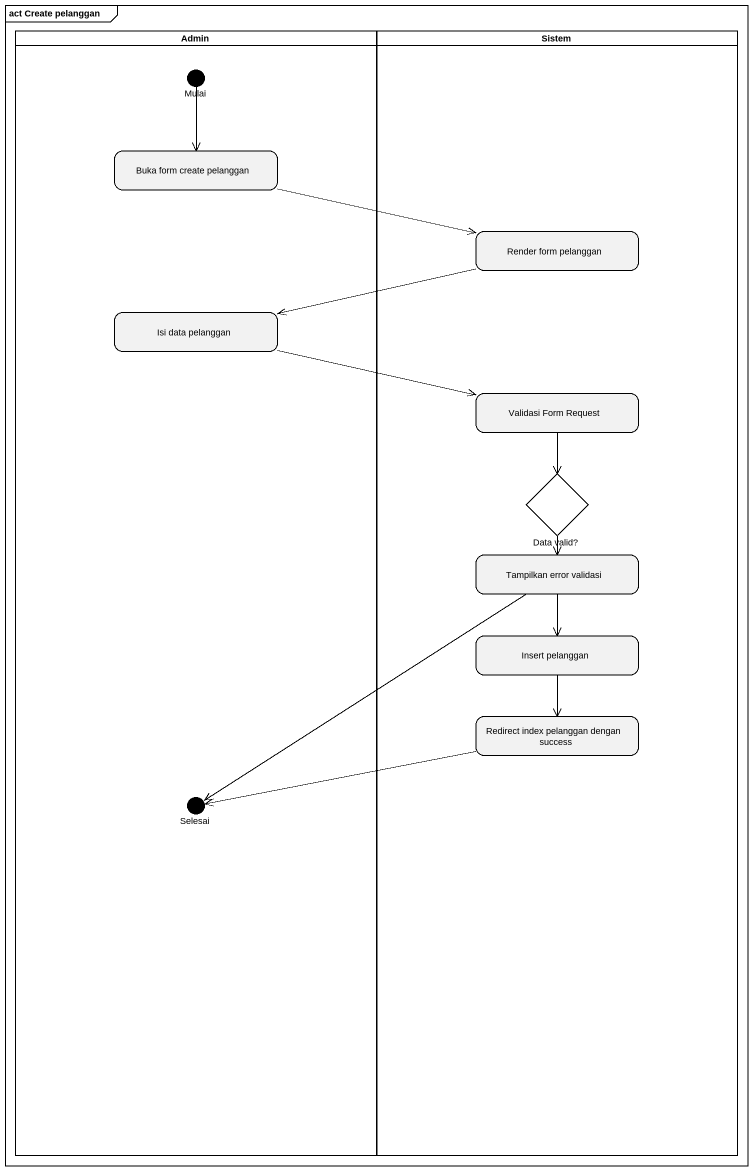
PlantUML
@startuml
mainframe act Create pelanggan
hide empty description
state Admin <<partition>> {
  state Mulai <<choice>>
  state "Buka form create pelanggan" as Buka_form_create_pelanggan
  state "Isi data pelanggan" as Isi_data_pelanggan
  state Selesai <<choice>>
}
state Sistem <<partition>> {
  state "Render form pelanggan" as Render_form_pelanggan
  state "Validasi Form Request" as Validasi_Form_Request
  state "Data valid?" as Data_valid <<choice>>
  state "Tampilkan error validasi" as Tampilkan_error_validasi
  state "Insert pelanggan" as Insert_pelanggan
  state "Redirect index pelanggan dengan success" as Redirect_index_pelanggan
}
Mulai --> Buka_form_create_pelanggan
Buka_form_create_pelanggan -right-> Render_form_pelanggan
Render_form_pelanggan -left-> Isi_data_pelanggan
Isi_data_pelanggan -right-> Validasi_Form_Request
Validasi_Form_Request --> Data_valid
Data_valid --> Tampilkan_error_validasi
Data_valid --> Insert_pelanggan
Tampilkan_error_validasi --> Selesai
Insert_pelanggan --> Redirect_index_pelanggan
Redirect_index_pelanggan -left-> Selesai
@enduml
